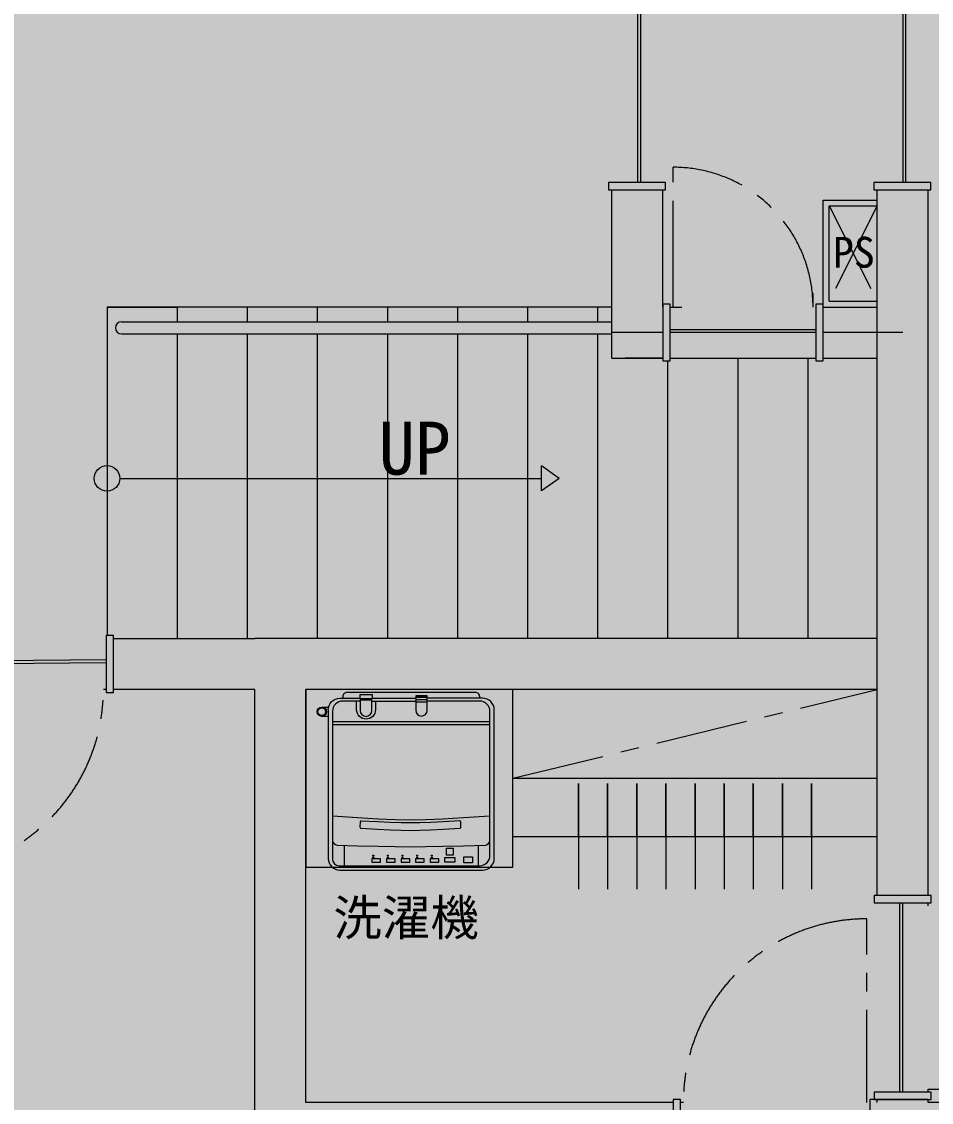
# Model space of a CAD drawing. Header units: millimetres. Extents: x -63086 to 144078, y -129912 to 13382.
# Drawn here: x 20906 to 24027, y -19046 to -15336 of the extents above; entities that cross this region are included whole.
import ezdxf

# ---------------------------------------------------------------- set-up
doc = ezdxf.new("R2010")
doc.units = ezdxf.units.MM
doc.linetypes.add('CENTER', pattern=[50.8, 31.75, -6.35, 6.35, -6.35])
doc.linetypes.add('CENTERX2', pattern=[101.6, 63.5, -12.7, 12.7, -12.7])
doc.layers.get('0').update_dxf_attribs({"lineweight": 0})
for name, color, linetype, lineweight in [('003壁', 7, 'Continuous', 9), ('004建具', 7, 'Continuous', 9), ('093手すり', 7, 'Continuous', 5), ('097家具', 7, 'Continuous', 0), ('098階段', 7, 'Continuous', 9), ('099洗濯パン', 7, 'Continuous', 9)]:
    doc.layers.add(name, color=color, linetype=linetype, lineweight=lineweight)
doc.layers.add('文字', color=7, linetype='Continuous')
doc.styles.add('小岩', font='MS Mincho.ttf', dxfattribs={"height": 150})

# ---------------------------------------------------------------- blocks, each defined once
blk = doc.blocks.new('*U199')
at = {"color": 0, "linetype": 'ByBlock', "lineweight": -2}
for p, q in [((302.9, 595.5), (342.1, 595.5)), ((-19.5, 559.7), (4, 559.7)), ((112, 583.8), (152.5, 583.8)), ((152.7, 580), (302.9, 580)), ((153, 590), (302.9, 590)), ((302.9, 593.4), (342.1, 593.4)), ((302.9, 585.8), (342.1, 585.8)), ((302.9, 577.1), (342.1, 577.1)), ((-19.5, 527.8), (2.5, 527.8)), ((17.5, 510), (557.5, 510)), ((17.5, 500), (557.5, 500)), ((497.5, 45), (497.5, 45))]:
    blk.add_line(p, q, dxfattribs=at)
for points in [[(522.5, 590), (522.5, 595, 0.414214), (507.5, 610), (67.5, 610, 0.414214), (52.5, 595), (52.5, 590)], [(2.5, 550, -0.414214), (42.5, 590), (112.2, 590)], [(2.5, 550), (2.5, 40, 0.414214), (42.5, 0), (532.5, 0, 0.414214), (572.5, 40), (572.5, 550, 0.414214), (532.5, 590), (342.1, 590)], [(112.4, 580), (93.1, 580), (52.5, 580, 0.414273), (17.5, 545), (17.5, 36.8, 0.369893), (39.9, 15), (522.5, 15, 0.414214), (557.5, 50), (557.5, 545, 0.414214), (522.5, 580), (342.1, 580)], [(164.7, 580), (164.7, 550.3, -1), (100.3, 550.3), (100.3, 580)], [(112.4, 587.5), (112.4, 547.8, 1), (152.6, 547.8), (152.7, 547.8), (152.7, 587.5)], [(17.5, 100.4, 0.325505), (32.9, 85.9), (103, 83.6), (174.3, 81.6), (232.8, 80.4), (285, 80), (337.2, 80.4), (395.7, 81.6), (467, 83.6), (543.4, 85.9, 0.307853), (557.5, 101.2)]]:
    blk.add_lwpolyline(points, format="xyb", dxfattribs=at)
for points in [[(153, 602.6), (153, 587.5), (112.2, 587.5), (112.2, 602.6)], [(408, 51.6), (408, 75.6), (432, 75.6), (432, 51.6)], [(182.5, 39), (152.5, 39), (152.5, 27), (182.5, 27)], [(232.5, 39), (202.5, 39), (202.5, 27), (232.5, 27)], [(282.5, 39), (252.5, 39), (252.5, 27), (282.5, 27)], [(332.5, 39), (302.5, 39), (302.5, 27), (332.5, 27)], [(382.5, 39), (352.5, 39), (352.5, 27), (382.5, 27)], [(402.5, 27), (402.5, 43), (437.5, 43), (437.5, 27)]]:
    blk.add_lwpolyline(points, close=True, dxfattribs=at)
for points in [[(342.1, 548.3), (342.1, 598), (302.9, 598), (302.9, 548.3, 1)], [(397.8, 140.1), (453.9, 143.3, 0.467752), (458, 147.6), (457.7, 164.8, 0.369744), (453.8, 168.5), (397.7, 165.8), (353.6, 163.8), (317.3, 162.6), (285, 162.2), (252.7, 162.6), (216.5, 163.7), (172.3, 165.6), (116.3, 168.3, 0.379267), (112.3, 164.8), (111.7, 148, 0.423458), (115.7, 144), (171.8, 140.6), (216.1, 138.1), (252.5, 136.7), (284.8, 136.1), (317.2, 136.5), (353.5, 137.9)]]:
    blk.add_lwpolyline(points, format="xyb", close=True, dxfattribs=at)
for points in [[(557.5, 185.2), (467, 179.2), (395.7, 175), (337.2, 172.5), (285, 171.6), (232.8, 172.5), (174.3, 175), (103, 179.2), (17.5, 185.2)], [(57.5, 85.1), (57.5, 15.9)], [(517.5, 85.1), (517.5, 67.2), (517.5, 15)], [(467.5, 35), (467.5, 45), (497.5, 45)], [(497.5, 45), (497.5, 25), (467.5, 25), (467.5, 45)]]:
    blk.add_lwpolyline(points, dxfattribs=at)
for centre, radius in [((-19.5, 543.7), 16), ((-19.5, 543.7), 13), ((157.5, 49.5), 1.71), ((157.5, 43.4), 1.71), ((157.5, 49.5), 0.709), ((157.5, 43.4), 0.709), ((207.5, 49.5), 1.71), ((207.5, 43.4), 1.71), ((207.5, 49.5), 0.709), ((207.5, 43.4), 0.709), ((257.5, 49.5), 1.71), ((257.5, 43.4), 1.71), ((257.5, 49.5), 0.709), ((257.5, 43.4), 0.709), ((307.5, 49.5), 1.71), ((307.5, 43.4), 1.71), ((307.5, 49.5), 0.709), ((307.5, 43.4), 0.709), ((358, 49.5), 1.71), ((358, 43.4), 1.71), ((358, 49.5), 0.709), ((358, 43.4), 0.709)]:
    blk.add_circle(centre, radius, dxfattribs=at)

msp = doc.modelspace()

# ---------------------------------------------------------------- hatches: boundary and pattern name
at = {"ltscale": 10, "true_color": 0xfeeab9, "transparency": 33554480}
h = msp.add_hatch(color=254, dxfattribs=at)
h.dxf.hatch_style = 1
h.paths.add_polyline_path([(34635.0707, -10862.683), (11953.3987, -10862.683), (11953.3987, -26735.199), (34635.0707, -26735.199)])
at = {"layer": '003壁', "ltscale": 10, "true_color": 0xc7c8ca}
h = msp.add_hatch(color=9, dxfattribs=at)
h.dxf.hatch_style = 1
h.paths.add_polyline_path([(24016.4634, -15913.8749), (24015.1412, -15913.8749), (23841.4634, -15913.8749), (23841.4634, -18336.3749), (24016.4634, -18336.3749)])
h.paths.add_polyline_path([(23106.4634, -15913.8749), (23105.1412, -15913.8749), (22931.4634, -15913.8749), (22931.4634, -16403.8749), (23018.9634, -16403.8749), (23106.4634, -16403.8749), (23106.4634, -16306.3749)])
h.paths.add_polyline_path([(23106.4634, -16403.8749), (23018.9634, -16403.8749), (22931.4634, -16403.8749), (22931.4634, -16491.3749), (23106.4634, -16491.3749)])
h.paths.add_polyline_path([(23841.4634, -16403.8749), (23656.4634, -16403.8749), (23656.4634, -16491.3749), (23832.7134, -16491.3749), (23841.4634, -16491.3749)])
h.paths.add_polyline_path([(23841.4634, -16316.3749), (23656.4634, -16316.3749), (23656.4634, -16403.8749), (23841.4634, -16403.8749)])
h.paths.add_polyline_path([(19961.4634, -16176.3749), (17191.4634, -16176.3749), (17191.4634, -16351.3749), (18836.4634, -16351.3749), (18836.4634, -16361.3749), (19011.4634, -16361.3749), (19011.4634, -16351.3749), (19961.4634, -16351.3749)])
h.paths.add_polyline_path([(20136.4634, -16166.3749), (19961.4634, -16166.3749), (19961.4634, -16176.3749), (19961.4634, -16351.3749), (19961.4634, -16361.3749), (20136.4634, -16361.3749)])
h = msp.add_hatch(color=9, dxfattribs=at)
h.dxf.hatch_style = 1
h.paths.add_polyline_path([(23841.4634, -17453.8749), (21706.4634, -17453.8749), (21221.4634, -17453.8749), (21221.4634, -17628.8749), (21706.4634, -17628.8749), (21706.4634, -19046.3749), (21706.4634, -19621.3749), (21881.4634, -19621.3749), (21881.4634, -19221.3749), (22756.4634, -19221.3749), (22756.4634, -21181.3749), (21793.9634, -21181.3749), (21793.9634, -20421.3749), (21706.4634, -20421.3749), (21706.4634, -21356.3749), (21793.9634, -21356.3749), (23841.4634, -21356.3749), (23841.4634, -21268.8749), (23841.4634, -21181.3749), (22931.4634, -21181.3749), (22931.4634, -19221.3749), (23141.4634, -19221.3749), (23141.4634, -19046.3749), (21881.4634, -19046.3749), (21881.4634, -17628.8749), (23841.4634, -17628.8749)])
at = {"layer": '097家具', "ltscale": 10, "true_color": 0x515152, "transparency": 33554592}
h = msp.add_hatch(color=251, dxfattribs=at)
h.dxf.hatch_style = 1
h.paths.add_polyline_path([(29688.0079, -12851.3749), (24011.9382, -12851.3749), (24011.9382, -19046.3749), (29688.0079, -19046.3749)])
at = {"layer": '097家具', "ltscale": 10, "true_color": 0x868788, "transparency": 33554587}
h = msp.add_hatch(color=252, dxfattribs=at)
h.dxf.hatch_style = 1
h.paths.add_polyline_path([(22512.6784, -17748.8624), (21972.6784, -17748.8624), (21972.6784, -18063.7103), (22058.1569, -18069.6238), (22129.4753, -18073.8477), (22188.0202, -18076.3821), (22240.1784, -18077.2268), (22292.3366, -18076.3821), (22350.8815, -18073.8477), (22422.1999, -18069.6238), (22512.6784, -18063.7103)], flags=17)
h.paths.add_polyline_path([(22258.1153, -17700.5457), (22258.1153, -17668.8624), (22119.9047, -17668.8624), (22119.9047, -17698.5323, -1), (22055.4521, -17698.5323), (22055.4521, -17668.8624), (22048.2474, -17668.8624), (22007.6854, -17668.8532, 0.414272724), (21972.6784, -17703.8532), (21972.6784, -17738.8624), (22512.6784, -17738.8624), (22512.6784, -17703.8624, 0.414213562), (22477.6784, -17668.8624), (22297.2415, -17668.8624), (22297.2415, -17700.5457, -1)], flags=17)
h.paths.add_polyline_path([(22297.2415, -17671.758), (22258.1153, -17671.758), (22258.1153, -17700.5457, 1), (22297.2415, -17700.5457)], flags=16)
h.paths.add_polyline_path([(22512.6784, -17738.8624), (21972.6784, -17738.8624), (21972.6784, -17748.8624), (22512.6784, -17748.8624)], flags=17)
h.paths.add_polyline_path([(22119.9047, -17668.8624), (22107.865, -17668.8624), (22107.731, -17701.0886, -1), (22067.6257, -17701.0886), (22067.6257, -17668.8624), (22055.4521, -17668.8624), (22055.4521, -17698.5323, 1), (22119.9047, -17698.5323)], flags=16)
h.paths.add_polyline_path([(22067.6257, -17665.0717), (22067.6257, -17701.0886, 1), (22107.731, -17701.0886), (22107.8523, -17665.0717)], flags=17)
h.paths.add_polyline_path([(22108.1332, -17646.297), (22067.374, -17646.297), (22067.374, -17661.3182), (22108.1332, -17661.3182)])
h.paths.add_polyline_path([(22462.6784, -17638.8624), (22022.6784, -17638.8624, 0.414213562), (22007.6784, -17653.8624), (22007.6784, -17658.8624), (22067.374, -17658.8624), (22067.374, -17646.297), (22108.1332, -17646.297), (22108.1332, -17658.8624), (22258.1153, -17658.8624), (22258.1153, -17650.8177), (22297.2415, -17650.8177), (22297.2415, -17658.8624), (22477.6784, -17658.8624), (22477.6784, -17653.8624, 0.414213562)])
h.paths.add_polyline_path([(22258.1153, -17658.8624), (22108.1332, -17658.8624), (22108.1332, -17661.3182), (22108.0823, -17668.8624), (22258.1153, -17668.8624)], flags=17)
h.paths.add_polyline_path([(22107.865, -17661.3182), (22067.6257, -17661.3182), (22067.6257, -17665.0717), (22107.865, -17665.0717)], flags=17)
h.paths.add_polyline_path([(22067.6257, -17661.3182), (22067.374, -17661.3182), (22067.374, -17658.8624), (21997.6784, -17658.8624, 0.414213562), (21957.6784, -17698.8624), (21957.6784, -18208.8624, 0.215374259), (21971.2351, -18238.8749), (22514.1217, -18238.8749, 0.215374259), (22527.6784, -18208.8624), (22527.6784, -17698.8624, 0.414213562), (22487.6784, -17658.8624), (22297.2415, -17658.8624), (22297.2415, -17668.8624), (22477.6784, -17668.8624, -0.414213562), (22512.6784, -17703.8624), (22512.6784, -18198.8624, -0.414213562), (22477.6784, -18233.8624), (21995.1217, -18233.8624, -0.369893064), (21972.6784, -18212.0392), (21972.6784, -17703.8532, -0.414272724), (22007.6854, -17668.8532), (22048.2474, -17668.8624), (22067.6257, -17668.8624)])
h.paths.add_polyline_path([(22412.8436, -18084.1107, 0.369744195), (22408.9663, -18080.3156), (22352.9236, -18083.0691), (22308.7505, -18085.0385), (22272.4924, -18086.2265), (22240.1951, -18086.6354), (22207.9041, -18086.2679), (22171.6651, -18085.1266), (22127.5236, -18083.2139), (22071.5252, -18080.5324, 0.427922149), (22067.4884, -18084.7583), (22066.8846, -18100.8474, 0.42345751), (22070.8523, -18104.9028), (22127.0224, -18108.2991), (22171.2961, -18110.733), (22207.6367, -18112.2123), (22240.0078, -18112.7447), (22272.3727, -18112.3379), (22308.6949, -18110.9996), (22352.9377, -18108.7375), (22409.0648, -18105.5592, 0.467751726), (22413.2276, -18101.3047)], flags=0)
h.paths.add_polyline_path([(22512.6784, -18063.7103), (22422.1999, -18069.6238), (22350.8815, -18073.8477), (22292.3366, -18076.3821), (22240.1784, -18077.2268), (22188.0202, -18076.3821), (22129.4753, -18073.8477), (22058.1569, -18069.6238), (21972.6784, -18063.7103), (21972.6784, -18148.4649, 0.325621266), (21988.0508, -18162.9942), (22058.1569, -18165.3122), (22129.4753, -18167.3067), (22188.0202, -18168.5034), (22240.1784, -18168.9023), (22292.3366, -18168.5034), (22350.8815, -18167.3067), (22422.1999, -18165.3122), (22498.5751, -18162.9551, 0.307846909), (22512.6784, -18147.6158)], flags=17)
h.paths.add_polyline_path([(22240.0078, -18112.7447), (22207.6367, -18112.2123), (22171.2961, -18110.733), (22127.0224, -18108.2991), (22070.8523, -18104.9028, -0.42345751), (22066.8846, -18100.8474), (22067.5137, -18084.0836, -0.379267382), (22071.5252, -18080.5324), (22127.5236, -18083.2139), (22171.6651, -18085.1266), (22207.9041, -18086.2679), (22240.1951, -18086.6354), (22272.4924, -18086.2265), (22308.7505, -18085.0385), (22352.9236, -18083.0691), (22408.9663, -18080.3156, -0.369744195), (22412.8436, -18084.1107), (22413.2276, -18101.3047, -0.467751726), (22409.0648, -18105.5592), (22352.9377, -18108.7375), (22308.6949, -18110.9996), (22272.3727, -18112.3379)], flags=16)
h.paths.add_polyline_path([(22472.6945, -18163.7538), (22422.1999, -18165.3122), (22350.8815, -18167.3067), (22292.3366, -18168.5034), (22240.1784, -18168.9023), (22188.0202, -18168.5034), (22129.4753, -18167.3067), (22058.1569, -18165.3122), (22012.644, -18163.8074), (22012.7035, -18233.8624), (22472.6902, -18233.8624), (22472.6727, -18181.6408)], flags=17)
h.paths.add_polyline_path([(22114.3799, -18199.3709, -1), (22110.9614, -18199.3709, -1)], flags=16)
h.paths.add_polyline_path([(22113.3799, -18199.3709, -1), (22111.9614, -18199.3709, -1)], flags=0)
h.paths.add_polyline_path([(22114.3799, -18205.4599, -1), (22110.9614, -18205.4599, -1)], flags=16)
h.paths.add_polyline_path([(22113.3799, -18205.4599, -1), (22111.9614, -18205.4599, -1)], flags=0)
h.paths.add_polyline_path([(22137.6707, -18209.8624), (22137.6707, -18221.8624), (22107.6707, -18221.8624), (22107.6707, -18209.8624)], flags=16)
h.paths.add_polyline_path([(22164.3799, -18199.3709, -1), (22160.9614, -18199.3709, -1)], flags=16)
h.paths.add_polyline_path([(22163.3799, -18199.3709, -1), (22161.9614, -18199.3709, -1)], flags=0)
h.paths.add_polyline_path([(22164.3799, -18205.4599, -1), (22160.9614, -18205.4599, -1)], flags=16)
h.paths.add_polyline_path([(22163.3799, -18205.4599, -1), (22161.9614, -18205.4599, -1)], flags=0)
h.paths.add_polyline_path([(22157.6707, -18209.8624), (22187.6707, -18209.8624), (22187.6707, -18221.8624), (22157.6707, -18221.8624)], flags=16)
h.paths.add_polyline_path([(22214.3799, -18199.3709, -1), (22210.9614, -18199.3709, -1)], flags=16)
h.paths.add_polyline_path([(22207.6707, -18209.8624), (22237.6707, -18209.8624), (22237.6707, -18221.8624), (22207.6707, -18221.8624)], flags=16)
h.paths.add_polyline_path([(22213.3799, -18199.3709, -1), (22211.9614, -18199.3709, -1)], flags=0)
h.paths.add_polyline_path([(22214.3799, -18205.4599, -1), (22210.9614, -18205.4599, -1)], flags=16)
h.paths.add_polyline_path([(22213.3799, -18205.4599, -1), (22211.9614, -18205.4599, -1)], flags=0)
h.paths.add_polyline_path([(22257.6707, -18209.8624), (22287.6707, -18209.8624), (22287.6707, -18221.8624), (22257.6707, -18221.8624)], flags=16)
h.paths.add_polyline_path([(22264.3799, -18199.3709, -1), (22260.9614, -18199.3709, -1)], flags=16)
h.paths.add_polyline_path([(22263.3799, -18199.3709, -1), (22261.9614, -18199.3709, -1)], flags=0)
h.paths.add_polyline_path([(22264.3799, -18205.4599, -1), (22260.9614, -18205.4599, -1)], flags=16)
h.paths.add_polyline_path([(22263.3799, -18205.4599, -1), (22261.9614, -18205.4599, -1)], flags=0)
h.paths.add_polyline_path([(22307.6707, -18209.8624), (22337.6707, -18209.8624), (22337.6707, -18221.8624), (22307.6707, -18221.8624)], flags=16)
h.paths.add_polyline_path([(22314.9096, -18199.3709, -1), (22311.4911, -18199.3709, -1)], flags=16)
h.paths.add_polyline_path([(22314.9096, -18205.4599, -1), (22311.4911, -18205.4599, -1)], flags=16)
h.paths.add_polyline_path([(22313.9096, -18199.3709, -1), (22312.4911, -18199.3709, -1)], flags=0)
h.paths.add_polyline_path([(22313.9096, -18205.4599, -1), (22312.4911, -18205.4599, -1)], flags=0)
h.paths.add_polyline_path([(22357.6707, -18205.8624), (22392.6707, -18205.8624), (22392.6707, -18221.8624), (22357.6707, -18221.8624)], flags=16)
h.paths.add_polyline_path([(22363.1707, -18173.2556), (22387.1707, -18173.2556), (22387.1707, -18197.2556), (22363.1707, -18197.2556)], flags=16)
h.paths.add_polyline_path([(22422.6731, -18203.8624), (22452.6698, -18203.8624), (22452.6698, -18223.8624), (22422.6698, -18223.8624)], flags=16)
at = {"layer": '097家具', "ltscale": 10, "true_color": 0x868788, "transparency": 33554577}
h = msp.add_hatch(color=252, dxfattribs=at)
h.dxf.hatch_style = 1
h.paths.add_polyline_path([(22412.8436, -18084.1107, 0.369744195), (22408.9663, -18080.3156), (22352.9236, -18083.0691), (22308.7505, -18085.0385), (22272.4924, -18086.2265), (22240.1951, -18086.6354), (22207.9041, -18086.2679), (22171.6651, -18085.1266), (22127.5236, -18083.2139), (22071.5252, -18080.5324, 0.427922149), (22067.4884, -18084.7583), (22066.8846, -18100.8474, 0.42345751), (22070.8523, -18104.9028), (22127.0224, -18108.2991), (22171.2961, -18110.733), (22207.6367, -18112.2123), (22240.0078, -18112.7447), (22272.3727, -18112.3379), (22308.6949, -18110.9996), (22352.9377, -18108.7375), (22409.0648, -18105.5592, 0.467751726), (22413.2276, -18101.3047)], flags=0)
h.paths.add_polyline_path([(22527.6784, -17698.8624, 0.414213562), (22487.6784, -17658.8624), (22297.2415, -17658.8624), (22297.2415, -17700.5457, -1), (22258.1153, -17700.5457), (22258.1153, -17668.8624), (22107.865, -17668.8624), (22107.731, -17701.0886, -1), (22067.6257, -17701.0886), (22067.6257, -17661.3182), (22067.374, -17661.3182), (22067.374, -17658.8624), (21997.6784, -17658.8624, 0.414213562), (21957.6784, -17698.8624), (21957.6784, -18208.8624, 0.215374259), (21971.2351, -18238.8749), (22514.1217, -18238.8749, 0.215374259), (22527.6784, -18208.8624)])
h.paths.add_polyline_path([(22107.6707, -18209.8624), (22137.6707, -18209.8624), (22137.6707, -18221.8624), (22107.6707, -18221.8624)], flags=16)
h.paths.add_polyline_path([(22114.3799, -18199.3709, -1), (22110.9614, -18199.3709, -1)], flags=16)
h.paths.add_polyline_path([(22114.3799, -18205.4599, -1), (22110.9614, -18205.4599, -1)], flags=16)
h.paths.add_polyline_path([(22113.3799, -18199.3709, -1), (22111.9614, -18199.3709, -1)], flags=0)
h.paths.add_polyline_path([(22113.3799, -18205.4599, -1), (22111.9614, -18205.4599, -1)], flags=0)
h.paths.add_polyline_path([(22066.8846, -18100.8474), (22067.5137, -18084.0836, -0.379267382), (22071.5252, -18080.5324), (22127.5236, -18083.2139), (22171.6651, -18085.1266), (22207.9041, -18086.2679), (22240.1951, -18086.6354), (22272.4924, -18086.2265), (22308.7505, -18085.0385), (22352.9236, -18083.0691), (22408.9663, -18080.3156, -0.369744195), (22412.8436, -18084.1107), (22413.2276, -18101.3047, -0.467751726), (22409.0648, -18105.5592), (22352.9377, -18108.7375), (22308.6949, -18110.9996), (22272.3727, -18112.3379), (22240.0078, -18112.7447), (22207.6367, -18112.2123), (22171.2961, -18110.733), (22127.0224, -18108.2991), (22070.8523, -18104.9028, -0.42345751)], flags=16)
h.paths.add_polyline_path([(22157.6707, -18209.8624), (22187.6707, -18209.8624), (22187.6707, -18221.8624), (22157.6707, -18221.8624)], flags=16)
h.paths.add_polyline_path([(22164.3799, -18199.3709, -1), (22160.9614, -18199.3709, -1)], flags=16)
h.paths.add_polyline_path([(22164.3799, -18205.4599, -1), (22160.9614, -18205.4599, -1)], flags=16)
h.paths.add_polyline_path([(22163.3799, -18199.3709, -1), (22161.9614, -18199.3709, -1)], flags=0)
h.paths.add_polyline_path([(22163.3799, -18205.4599, -1), (22161.9614, -18205.4599, -1)], flags=0)
h.paths.add_polyline_path([(22207.6707, -18209.8624), (22237.6707, -18209.8624), (22237.6707, -18221.8624), (22207.6707, -18221.8624)], flags=16)
h.paths.add_polyline_path([(22214.3799, -18199.3709, -1), (22210.9614, -18199.3709, -1)], flags=16)
h.paths.add_polyline_path([(22214.3799, -18205.4599, -1), (22210.9614, -18205.4599, -1)], flags=16)
h.paths.add_polyline_path([(22213.3799, -18199.3709, -1), (22211.9614, -18199.3709, -1)], flags=0)
h.paths.add_polyline_path([(22213.3799, -18205.4599, -1), (22211.9614, -18205.4599, -1)], flags=0)
h.paths.add_polyline_path([(22257.6707, -18209.8624), (22287.6707, -18209.8624), (22287.6707, -18221.8624), (22257.6707, -18221.8624)], flags=16)
h.paths.add_polyline_path([(22264.3799, -18199.3709, -1), (22260.9614, -18199.3709, -1)], flags=16)
h.paths.add_polyline_path([(22264.3799, -18205.4599, -1), (22260.9614, -18205.4599, -1)], flags=16)
h.paths.add_polyline_path([(22263.3799, -18199.3709, -1), (22261.9614, -18199.3709, -1)], flags=0)
h.paths.add_polyline_path([(22263.3799, -18205.4599, -1), (22261.9614, -18205.4599, -1)], flags=0)
h.paths.add_polyline_path([(22307.6707, -18209.8624), (22337.6707, -18209.8624), (22337.6707, -18221.8624), (22307.6707, -18221.8624)], flags=16)
h.paths.add_polyline_path([(22314.9096, -18199.3709, -1), (22311.4911, -18199.3709, -1)], flags=16)
h.paths.add_polyline_path([(22314.9096, -18205.4599, -1), (22311.4911, -18205.4599, -1)], flags=16)
h.paths.add_polyline_path([(22313.9096, -18199.3709, -1), (22312.4911, -18199.3709, -1)], flags=0)
h.paths.add_polyline_path([(22313.9096, -18205.4599, -1), (22312.4911, -18205.4599, -1)], flags=0)
h.paths.add_polyline_path([(22357.6707, -18205.8624), (22392.6707, -18205.8624), (22392.6707, -18221.8624), (22357.6707, -18221.8624)], flags=16)
h.paths.add_polyline_path([(22363.1707, -18197.2556), (22363.1707, -18173.2556), (22387.1707, -18173.2556), (22387.1707, -18197.2556)], flags=16)
h.paths.add_polyline_path([(22422.6731, -18203.8624), (22452.6698, -18203.8624), (22452.6698, -18223.8624), (22422.6698, -18223.8624)], flags=16)
h.paths.add_polyline_path([(22297.2415, -17655.4775), (22258.1153, -17655.4775), (22258.1153, -17663.0198), (22297.2415, -17663.0198)])
h.paths.add_polyline_path([(22297.2415, -17663.0198), (22258.1153, -17663.0198), (22258.1153, -17671.758), (22297.2415, -17671.758)], flags=17)
at = {"layer": '097家具', "ltscale": 10, "true_color": 0x868788, "transparency": 33554587}
h = msp.add_hatch(color=252, dxfattribs=at)
h.dxf.hatch_style = 1
h.paths.add_polyline_path([(22512.6784, -18063.7103), (22422.1999, -18069.6238), (22350.8815, -18073.8477), (22292.3366, -18076.3821), (22240.1784, -18077.2268), (22188.0202, -18076.3821), (22129.4753, -18073.8477), (22058.1569, -18069.6238), (21972.6784, -18063.7103), (21972.6784, -18148.4649, 0.325621266), (21988.0508, -18162.9942), (22058.1569, -18165.3122), (22129.4753, -18167.3067), (22188.0202, -18168.5034), (22240.1784, -18168.9023), (22292.3366, -18168.5034), (22350.8815, -18167.3067), (22422.1999, -18165.3122), (22498.5751, -18162.9551, 0.307846909), (22512.6784, -18147.6158)])
h.paths.add_polyline_path([(22272.3727, -18112.3379), (22240.0078, -18112.7447), (22207.6367, -18112.2123), (22171.2961, -18110.733), (22127.0224, -18108.2991), (22070.8523, -18104.9028, -0.42345751), (22066.8846, -18100.8474), (22067.5137, -18084.0836, -0.379267382), (22071.5252, -18080.5324), (22127.5236, -18083.2139), (22171.6651, -18085.1266), (22207.9041, -18086.2679), (22240.1951, -18086.6354), (22272.4924, -18086.2265), (22308.7505, -18085.0385), (22352.9236, -18083.0691), (22408.9663, -18080.3156, -0.369744195), (22412.8436, -18084.1107), (22413.2276, -18101.3047, -0.467751726), (22409.0648, -18105.5592), (22352.9377, -18108.7375), (22308.6949, -18110.9996)], flags=16)
h.paths.add_polyline_path([(22413.2276, -18101.3047), (22412.8436, -18084.1107, 0.369744195), (22408.9663, -18080.3156), (22352.9236, -18083.0691), (22308.7505, -18085.0385), (22272.4924, -18086.2265), (22240.1951, -18086.6354), (22207.9041, -18086.2679), (22171.6651, -18085.1266), (22127.5236, -18083.2139), (22071.5252, -18080.5324, 0.427922149), (22067.4884, -18084.7583), (22066.8846, -18100.8474, 0.42345751), (22070.8523, -18104.9028), (22127.0224, -18108.2991), (22171.2961, -18110.733), (22207.6367, -18112.2123), (22240.0078, -18112.7447), (22272.3727, -18112.3379), (22308.6949, -18110.9996), (22352.9377, -18108.7375), (22409.0648, -18105.5592, 0.467751726)], flags=0)
h.paths.add_polyline_path([(22392.6707, -18205.8624), (22357.6707, -18205.8624), (22357.6707, -18221.8624), (22392.6707, -18221.8624)], flags=16)
h.paths.add_polyline_path([(22452.6698, -18203.8624), (22422.6731, -18203.8624), (22422.6731, -18213.8624), (22422.6698, -18223.8624), (22452.6698, -18223.8624)], flags=16)
h.paths.add_polyline_path([(22387.1707, -18173.2556), (22363.1707, -18173.2556), (22363.1707, -18197.2556), (22387.1707, -18197.2556)], flags=16)
h.paths.add_polyline_path([(22337.6707, -18209.8624), (22307.6707, -18209.8624), (22307.6707, -18221.8624), (22337.6707, -18221.8624)], flags=16)
h.paths.add_polyline_path([(22287.6707, -18209.8624), (22257.6707, -18209.8624), (22257.6707, -18221.8624), (22287.6707, -18221.8624)], flags=16)
h.paths.add_polyline_path([(22237.6707, -18209.8624), (22207.6707, -18209.8624), (22207.6707, -18221.8624), (22237.6707, -18221.8624)], flags=16)
h.paths.add_polyline_path([(22472.6727, -18181.6408), (22472.6945, -18163.7538), (22422.1999, -18165.3122), (22350.8815, -18167.3067), (22292.3366, -18168.5034), (22240.1784, -18168.9023), (22188.0202, -18168.5034), (22129.4753, -18167.3067), (22058.1569, -18165.3122), (21988.0508, -18162.9942, -0.325621266), (21972.6784, -18148.4649), (21972.6784, -18212.0392, 0.369893064), (21995.1217, -18233.8624), (22472.6902, -18233.8624)])
h.paths.add_polyline_path([(22207.6707, -18209.8624), (22237.6707, -18209.8624), (22237.6707, -18221.8624), (22207.6707, -18221.8624)], flags=0)
h.paths.add_polyline_path([(22210.9614, -18205.4599, -1), (22214.3799, -18205.4599, -1)], flags=16)
h.paths.add_polyline_path([(22211.9614, -18205.4599, -1), (22213.3799, -18205.4599, -1)], flags=0)
h.paths.add_polyline_path([(22210.9614, -18199.3709, -1), (22214.3799, -18199.3709, -1)], flags=16)
h.paths.add_polyline_path([(22211.9614, -18199.3709, -1), (22213.3799, -18199.3709, -1)], flags=0)
h.paths.add_polyline_path([(22187.6707, -18221.8624), (22157.6707, -18221.8624), (22157.6707, -18209.8624), (22187.6707, -18209.8624)], flags=16)
h.paths.add_polyline_path([(22160.9614, -18205.4599, -1), (22164.3799, -18205.4599, -1)], flags=16)
h.paths.add_polyline_path([(22161.9614, -18205.4599, -1), (22163.3799, -18205.4599, -1)], flags=0)
h.paths.add_polyline_path([(22160.9614, -18199.3709, -1), (22164.3799, -18199.3709, -1)], flags=16)
h.paths.add_polyline_path([(22161.9614, -18199.3709, -1), (22163.3799, -18199.3709, -1)], flags=0)
h.paths.add_polyline_path([(22257.6707, -18209.8624), (22287.6707, -18209.8624), (22287.6707, -18221.8624), (22257.6707, -18221.8624)], flags=0)
h.paths.add_polyline_path([(22260.9614, -18205.4599, -1), (22264.3799, -18205.4599, -1)], flags=16)
h.paths.add_polyline_path([(22263.3799, -18205.4599, -1), (22261.9614, -18205.4599, -1)], flags=0)
h.paths.add_polyline_path([(22260.9614, -18199.3709, -1), (22264.3799, -18199.3709, -1)], flags=16)
h.paths.add_polyline_path([(22261.9614, -18199.3709, -1), (22263.3799, -18199.3709, -1)], flags=0)
h.paths.add_polyline_path([(22137.6707, -18221.8624), (22107.6707, -18221.8624), (22107.6707, -18209.8624), (22137.6707, -18209.8624)], flags=16)
h.paths.add_polyline_path([(22110.9614, -18205.4599, -1), (22114.3799, -18205.4599, -1)], flags=16)
h.paths.add_polyline_path([(22110.9614, -18199.3709, -1), (22114.3799, -18199.3709, -1)], flags=16)
h.paths.add_polyline_path([(22111.9614, -18205.4599, -1), (22113.3799, -18205.4599, -1)], flags=0)
h.paths.add_polyline_path([(22111.9614, -18199.3709, -1), (22113.3799, -18199.3709, -1)], flags=0)
h.paths.add_polyline_path([(22307.6707, -18209.8624), (22337.6707, -18209.8624), (22337.6707, -18221.8624), (22307.6707, -18221.8624)], flags=0)
h.paths.add_polyline_path([(22314.9096, -18205.4599, -1), (22311.4911, -18205.4599, -1)], flags=16)
h.paths.add_polyline_path([(22311.4911, -18199.3709, -1), (22314.9096, -18199.3709, -1)], flags=16)
h.paths.add_polyline_path([(22313.9096, -18205.4599, -1), (22312.4911, -18205.4599, -1)], flags=0)
h.paths.add_polyline_path([(22313.9096, -18199.3709, -1), (22312.4911, -18199.3709, -1)], flags=0)
h.paths.add_polyline_path([(22357.6707, -18205.8624), (22392.6707, -18205.8624), (22392.6707, -18221.8624), (22357.6707, -18221.8624)], flags=0)
h.paths.add_polyline_path([(22363.1707, -18197.2556), (22363.1707, -18173.2556), (22387.1707, -18173.2556), (22387.1707, -18197.2556)], flags=16)
h.paths.add_polyline_path([(22422.6731, -18203.8624), (22452.6698, -18203.8624), (22452.6698, -18223.8624), (22422.6698, -18223.8624)], flags=0)
h.paths.add_polyline_path([(22137.6707, -18209.8624), (22107.6707, -18209.8624), (22107.6707, -18221.8624), (22137.6707, -18221.8624)], flags=16)
h.paths.add_polyline_path([(22187.6707, -18209.8624), (22157.6707, -18209.8624), (22157.6707, -18221.8624), (22187.6707, -18221.8624)], flags=16)
h = msp.add_hatch(color=252, dxfattribs=at)
h.dxf.hatch_style = 1
h.paths.add_polyline_path([(22337.6707, -18209.8624), (22307.6707, -18209.8624), (22307.6707, -18221.8624), (22337.6707, -18221.8624)])
h.paths.add_polyline_path([(22392.6707, -18205.8624), (22357.6707, -18205.8624), (22357.6707, -18221.8624), (22392.6707, -18221.8624)])
h.paths.add_polyline_path([(22452.6698, -18203.8624), (22422.6731, -18203.8624), (22422.6731, -18213.8624), (22422.6698, -18223.8624), (22452.6698, -18223.8624)])
h.paths.add_polyline_path([(22412.8436, -18084.1107, 0.369744195), (22408.9663, -18080.3156), (22352.9236, -18083.0691), (22308.7505, -18085.0385), (22272.4924, -18086.2265), (22240.1951, -18086.6354), (22207.9041, -18086.2679), (22171.6651, -18085.1266), (22127.5236, -18083.2139), (22071.5252, -18080.5324, 0.379267382), (22067.5137, -18084.0836), (22066.8846, -18100.8474, 0.42345751), (22070.8523, -18104.9028), (22127.0224, -18108.2991), (22171.2961, -18110.733), (22207.6367, -18112.2123), (22240.0078, -18112.7447), (22272.3727, -18112.3379), (22308.6949, -18110.9996), (22352.9377, -18108.7375), (22409.0648, -18105.5592, 0.467751726), (22413.2276, -18101.3047)])
h = msp.add_hatch(color=252, dxfattribs=at)
h.dxf.hatch_style = 1
h.paths.add_polyline_path([(22237.6707, -18209.8624), (22207.6707, -18209.8624), (22207.6707, -18221.8624), (22237.6707, -18221.8624)], flags=16)
h.paths.add_polyline_path([(22287.6707, -18209.8624), (22257.6707, -18209.8624), (22257.6707, -18221.8624), (22287.6707, -18221.8624)], flags=16)
h.paths.add_polyline_path([(22472.6727, -18181.6408), (22472.6945, -18163.7538), (22422.1999, -18165.3122), (22350.8815, -18167.3067), (22292.3366, -18168.5034), (22240.1784, -18168.9023), (22188.0202, -18168.5034), (22129.4753, -18167.3067), (22058.1569, -18165.3122), (21988.0508, -18162.9942, -0.325621266), (21972.6784, -18148.4649), (21972.6784, -18212.0392, 0.369893064), (21995.1217, -18233.8624), (22472.6902, -18233.8624)])
h.paths.add_polyline_path([(22337.6707, -18221.8624), (22307.6707, -18221.8624), (22307.6707, -18209.8624), (22337.6707, -18209.8624)], flags=16)
h.paths.add_polyline_path([(22357.6707, -18205.8624), (22392.6707, -18205.8624), (22392.6707, -18221.8624), (22357.6707, -18221.8624)], flags=16)
h.paths.add_polyline_path([(22311.4911, -18205.4599, -1), (22314.9096, -18205.4599, -1)], flags=16)
h.paths.add_polyline_path([(22312.4911, -18205.4599, -1), (22313.9096, -18205.4599, -1)], flags=0)
h.paths.add_polyline_path([(22311.4911, -18199.3709, -1), (22314.9096, -18199.3709, -1)], flags=16)
h.paths.add_polyline_path([(22312.4911, -18199.3709, -1), (22313.9096, -18199.3709, -1)], flags=0)
h.paths.add_polyline_path([(22363.1707, -18197.2556), (22363.1707, -18173.2556), (22387.1707, -18173.2556), (22387.1707, -18197.2556)], flags=16)
h.paths.add_polyline_path([(22287.6707, -18221.8624), (22257.6707, -18221.8624), (22257.6707, -18209.8624), (22287.6707, -18209.8624)], flags=16)
h.paths.add_polyline_path([(22260.9614, -18205.4599, -1), (22264.3799, -18205.4599, -1)], flags=16)
h.paths.add_polyline_path([(22261.9614, -18205.4599, -1), (22263.3799, -18205.4599, -1)], flags=0)
h.paths.add_polyline_path([(22260.9614, -18199.3709, -1), (22264.3799, -18199.3709, -1)], flags=16)
h.paths.add_polyline_path([(22261.9614, -18199.3709, -1), (22263.3799, -18199.3709, -1)], flags=0)
h.paths.add_polyline_path([(22422.6731, -18203.8624), (22452.6698, -18203.8624), (22452.6698, -18223.8624), (22422.6698, -18223.8624)], flags=16)
h.paths.add_polyline_path([(22237.6707, -18221.8624), (22207.6707, -18221.8624), (22207.6707, -18209.8624), (22237.6707, -18209.8624)], flags=16)
h.paths.add_polyline_path([(22210.9614, -18205.4599, -1), (22214.3799, -18205.4599, -1)], flags=16)
h.paths.add_polyline_path([(22210.9614, -18199.3709, -1), (22214.3799, -18199.3709, -1)], flags=16)
h.paths.add_polyline_path([(22211.9614, -18205.4599, -1), (22213.3799, -18205.4599, -1)], flags=0)
h.paths.add_polyline_path([(22211.9614, -18199.3709, -1), (22213.3799, -18199.3709, -1)], flags=0)
h.paths.add_polyline_path([(22187.6707, -18221.8624), (22157.6707, -18221.8624), (22157.6707, -18209.8624), (22187.6707, -18209.8624)], flags=16)
h.paths.add_polyline_path([(22160.9614, -18205.4599, -1), (22164.3799, -18205.4599, -1)], flags=16)
h.paths.add_polyline_path([(22160.9614, -18199.3709, -1), (22164.3799, -18199.3709, -1)], flags=16)
h.paths.add_polyline_path([(22161.9614, -18205.4599, -1), (22163.3799, -18205.4599, -1)], flags=0)
h.paths.add_polyline_path([(22161.9614, -18199.3709, -1), (22163.3799, -18199.3709, -1)], flags=0)
h.paths.add_polyline_path([(22137.6707, -18221.8624), (22107.6707, -18221.8624), (22107.6707, -18209.8624), (22137.6707, -18209.8624)], flags=16)
h.paths.add_polyline_path([(22110.9614, -18205.4599, -1), (22114.3799, -18205.4599, -1)], flags=16)
h.paths.add_polyline_path([(22110.9614, -18199.3709, -1), (22114.3799, -18199.3709, -1)], flags=16)
h.paths.add_polyline_path([(22111.9614, -18205.4599, -1), (22113.3799, -18205.4599, -1)], flags=0)
h.paths.add_polyline_path([(22111.9614, -18199.3709, -1), (22113.3799, -18199.3709, -1)], flags=0)
h.paths.add_polyline_path([(22392.6707, -18205.8624), (22357.6707, -18205.8624), (22357.6707, -18221.8624), (22392.6707, -18221.8624)], flags=0)
h.paths.add_polyline_path([(22452.6698, -18203.8624), (22422.6731, -18203.8624), (22422.6731, -18213.8624), (22422.6698, -18223.8624), (22452.6698, -18223.8624)], flags=0)

# ---------------------------------------------------------------- linework, layer by layer
at = {"layer": '003壁'}
for p, q in [((22931.4634, -16491.3749), (22931.4634, -15913.8749)), ((23106.4634, -16316.3749), (23106.4634, -15913.8749)), ((23841.4634, -18336.3749), (23841.4634, -15913.8749)), ((24016.4634, -18336.3749), (24016.4634, -15913.8749)), ((23656.4634, -16316.3749), (23841.4634, -16316.3749)), ((23631.4634, -16393.8749), (23131.4634, -16393.8749)), ((23018.9634, -16403.8749), (22931.4634, -16403.8749)), ((23106.4634, -16403.8749), (23018.9634, -16403.8749)), ((23631.4634, -16403.8749), (23131.4634, -16403.8749)), ((23631.4634, -16403.8749), (23131.4634, -16403.8749)), ((23928.9634, -16403.8749), (23656.4634, -16403.8749)), ((22931.4634, -16491.3749), (23106.4634, -16491.3749)), ((23106.4634, -16491.3749), (22977.202, -16491.3749)), ((23131.4634, -16491.3749), (23631.4634, -16491.3749)), ((23656.4634, -16491.3749), (23832.7134, -16491.3749)), ((23823.9634, -16491.3749), (23841.4634, -16491.3749)), ((23841.4634, -17453.8749), (21706.4634, -17453.8749)), ((21196.4634, -17628.8749), (21186.4634, -17628.8749)), ((21706.4634, -17628.8749), (21221.4634, -17628.8749)), ((21706.4634, -19046.3749), (21706.4634, -17628.8749)), ((21881.4634, -19046.3749), (21881.4634, -17628.8749)), ((23841.4634, -17628.8749), (21881.4634, -17628.8749)), ((21881.4634, -17628.8749), (21881.4634, -18238.8749)), ((24016.4634, -18371.3749), (24016.4634, -18361.3749)), ((24016.4634, -19011.3749), (24016.4634, -19001.3749)), ((21706.4634, -19621.3749), (21706.4634, -19046.3749)), ((23141.4634, -19046.3749), (21881.4634, -19046.3749)), ((23176.4634, -19046.3749), (23166.4634, -19046.3749)), ((23841.4634, -19046.3749), (23841.4634, -19036.3749)), ((24016.4634, -19046.3749), (24016.4634, -19036.3749)), ((29756.4634, -19046.3749), (24016.4634, -19046.3749))]:
    msp.add_line(p, q, dxfattribs=at)
at = {"layer": '003壁', "ltscale": 10}
for p, q in [((24016.4634, -18336.3749), (24016.4634, -15913.8749)), ((22750.2677, -16904.3883), (22690.0783, -16861.3061)), ((22690.0783, -16947.4704), (22690.0783, -16861.3061)), ((21242.7546, -16904.3883), (22690.0783, -16904.3883)), ((22750.2677, -16904.3883), (22690.0783, -16947.4704)), ((20546.4634, -17531.3749), (21196.4634, -17526.3749)), ((20546.4634, -17541.3749), (21196.4634, -17536.3749))]:
    msp.add_line(p, q, dxfattribs=at)
msp.add_circle((21198.9634, -16904.3883), 43.7912, dxfattribs=at)
at = {"layer": '004建具', "ltscale": 10}
for p, q in [((23018.9634, -15151.3749), (23018.9634, -15888.8749)), ((23028.9634, -15151.3749), (23028.9634, -15888.8749)), ((23928.9634, -15151.3749), (23928.9634, -15888.8749)), ((23938.9634, -15151.3749), (23938.9634, -15888.8749)), ((23656.4634, -16316.3749), (23656.4634, -15948.8749)), ((23656.4634, -15948.8749), (23841.4634, -15948.8749)), ((23676.4634, -15968.8749), (23841.4634, -15968.8749)), ((23676.4634, -16296.3749), (23676.4634, -15968.8749)), ((23141.4634, -16316.3749), (23141.4634, -16268.5236)), ((23621.4634, -16316.3749), (23621.4634, -16268.5236)), ((23131.4634, -16306.3749), (23106.4634, -16306.3749)), ((23106.4634, -16306.3749), (23106.4634, -16501.3749)), ((23131.4634, -16501.3749), (23131.4634, -16306.3749)), ((23131.4634, -16316.3749), (23141.4634, -16316.3749)), ((23131.4634, -16316.3749), (23141.4634, -16316.3749)), ((23141.4634, -16316.3749), (23171.1651, -16316.3749)), ((23656.4634, -16306.3749), (23631.4634, -16306.3749)), ((23631.4634, -16306.3749), (23631.4634, -16501.3749)), ((23656.4634, -16501.3749), (23656.4634, -16306.3749)), ((23676.4634, -16296.3749), (23841.4634, -16296.3749)), ((23106.4634, -16501.3749), (23131.4634, -16501.3749)), ((23631.4634, -16501.3749), (23656.4634, -16501.3749))]:
    msp.add_line(p, q, dxfattribs=at)
at = {"layer": '004建具', "linetype": 'CENTERX2', "ltscale": 5}
for p, q in [((23141.4634, -16268.5236), (23141.4634, -15836.3749)), ((22930.1412, -15888.8749), (22920.1412, -15888.8749)), ((22920.1412, -15888.8749), (22920.1412, -15913.8749)), ((22920.1412, -15913.8749), (22930.1412, -15913.8749)), ((23115.1412, -15888.8749), (22930.1412, -15888.8749)), ((22930.1412, -15913.8749), (23105.1412, -15913.8749)), ((23105.1412, -15913.8749), (23115.1412, -15913.8749)), ((23115.1412, -15913.8749), (23115.1412, -15888.8749)), ((23840.1412, -15888.8749), (23830.1412, -15888.8749)), ((23830.1412, -15888.8749), (23830.1412, -15913.8749)), ((23830.1412, -15913.8749), (23840.1412, -15913.8749)), ((24025.1412, -15888.8749), (23840.1412, -15888.8749)), ((23840.1412, -15913.8749), (24015.1412, -15913.8749)), ((24015.1412, -15913.8749), (24025.1412, -15913.8749)), ((24025.1412, -15913.8749), (24025.1412, -15888.8749)), ((23131.4634, -16306.3749), (23106.4634, -16306.3749)), ((23106.4634, -16306.3749), (23106.4634, -16316.3749)), ((23106.4634, -16316.3749), (23106.4634, -16491.3749)), ((23131.4634, -16316.3749), (23131.4634, -16306.3749)), ((23131.4634, -16501.3749), (23131.4634, -16316.3749)), ((23656.4634, -16306.3749), (23631.4634, -16306.3749)), ((23631.4634, -16306.3749), (23631.4634, -16316.3749)), ((23631.4634, -16316.3749), (23631.4634, -16491.3749)), ((23656.4634, -16316.3749), (23656.4634, -16306.3749)), ((23656.4634, -16501.3749), (23656.4634, -16316.3749)), ((23106.4634, -16491.3749), (23106.4634, -16501.3749)), ((23106.4634, -16501.3749), (23131.4634, -16501.3749)), ((23631.4634, -16491.3749), (23631.4634, -16501.3749)), ((23631.4634, -16501.3749), (23656.4634, -16501.3749)), ((21221.4634, -17443.8749), (21196.4634, -17443.8749)), ((21196.4634, -17443.8749), (21196.4634, -17628.8749)), ((21221.4634, -17453.8749), (21221.4634, -17443.8749)), ((21221.4634, -17628.8749), (21221.4634, -17453.8749)), ((21196.4634, -17628.8749), (21196.4634, -17638.8749)), ((21196.4634, -17638.8749), (21221.4634, -17638.8749)), ((21221.4634, -17638.8749), (21221.4634, -17628.8749)), ((23841.4634, -18336.3749), (23831.4634, -18336.3749)), ((23831.4634, -18336.3749), (23831.4634, -18361.3749)), ((23831.4634, -18361.3749), (24016.4634, -18361.3749)), ((24016.4634, -18336.3749), (23841.4634, -18336.3749)), ((24026.4634, -18336.3749), (24016.4634, -18336.3749)), ((24016.4634, -18361.3749), (24026.4634, -18361.3749)), ((24026.4634, -18361.3749), (24026.4634, -18336.3749)), ((23806.4634, -19046.3749), (23806.4634, -18416.3749)), ((23841.4634, -19011.3749), (23831.4634, -19011.3749)), ((23831.4634, -19011.3749), (23831.4634, -19036.3749)), ((24016.4634, -19011.3749), (23841.4634, -19011.3749)), ((24016.4634, -19001.3749), (24646.4634, -19001.3749)), ((24026.4634, -19011.3749), (24016.4634, -19011.3749)), ((24026.4634, -19036.3749), (24026.4634, -19011.3749)), ((23166.4634, -19036.3749), (23141.4634, -19036.3749)), ((23141.4634, -19036.3749), (23141.4634, -19046.3749)), ((23141.4634, -19046.3749), (23141.4634, -19221.3749)), ((23166.4634, -19046.3749), (23166.4634, -19036.3749)), ((23166.4634, -19231.3749), (23166.4634, -19046.3749)), ((23841.4634, -19036.3749), (23816.4634, -19036.3749)), ((23816.4634, -19036.3749), (23816.4634, -19046.3749)), ((23816.4634, -19046.3749), (23816.4634, -19221.3749)), ((23831.4634, -19036.3749), (24016.4634, -19036.3749)), ((23841.4634, -19046.3749), (23841.4634, -19036.3749)), ((24016.4634, -19036.3749), (24026.4634, -19036.3749))]:
    msp.add_line(p, q, dxfattribs=at)
at = {"layer": '004建具', "linetype": 'CENTER', "ltscale": 10}
for p, q in [((23676.4634, -15968.8749), (23841.4634, -16296.3749)), ((23841.4634, -15968.8749), (23676.4634, -16296.3749)), ((22591.4634, -17933.8749), (23841.4634, -17628.8749))]:
    msp.add_line(p, q, dxfattribs=at)
at = {"layer": '004建具'}
for p, q in [((23918.9634, -19011.3749), (23918.9634, -18361.3749)), ((23928.9634, -19011.3749), (23928.9634, -18361.3749)), ((24026.4634, -19011.3749), (23979.6166, -19011.3749)), ((24026.4634, -19036.3749), (24026.4634, -19011.3749)), ((24016.4634, -19036.3749), (23841.4634, -19036.3749)), ((24016.4634, -19046.3749), (24016.4634, -19036.3749)), ((24016.4634, -19036.3749), (24026.4634, -19036.3749))]:
    msp.add_line(p, q, dxfattribs=at)
at = {"layer": '004建具', "linetype": 'CENTERX2', "ltscale": 5}
for centre, radius, start, end in [((23141.4634, -16316.3749), 480, 0, 90), ((20556.4634, -17628.8749), 630, 270, 0), ((24016.4634, -19001.3749), 630, 0, 90), ((23806.4634, -19046.3749), 630, 90, 180)]:
    msp.add_arc(centre, radius, start, end, dxfattribs=at)
at = {"layer": '093手すり', "ltscale": 10}
for p, q in [((21198.9634, -16316.3749), (21198.9634, -16366.3749)), ((21248.9634, -16366.3749), (22931.4634, -16366.3749)), ((21248.9634, -16408.3749), (22931.4634, -16408.3749))]:
    msp.add_line(p, q, dxfattribs=at)
msp.add_arc((21248.9634, -16387.3749), 21, 90, 270, dxfattribs=at)
at = {"layer": '097家具', "ltscale": 10}
for p, q in [((23841.4634, -16296.3749), (23841.4634, -15968.8749)), ((22591.4634, -17933.8749), (23841.4634, -17933.8749)), ((22816.4634, -18133.3873), (22816.4634, -17951.4939)), ((22816.4634, -17951.4939), (22816.4634, -18133.3873)), ((22916.4634, -18133.3873), (22916.4634, -17951.4939)), ((22916.4634, -17951.4939), (22916.4634, -18133.3873)), ((23016.4634, -18133.3873), (23016.4634, -17951.4939)), ((23016.4634, -17951.4939), (23016.4634, -18133.3873)), ((23116.4634, -18133.3873), (23116.4634, -17951.4939)), ((23116.4634, -17951.4939), (23116.4634, -18133.3873)), ((23216.4634, -18133.3873), (23216.4634, -17951.4939)), ((23216.4634, -17951.4939), (23216.4634, -18133.3873)), ((23316.4634, -18133.3873), (23316.4634, -17951.4939)), ((23316.4634, -17951.4939), (23316.4634, -18133.3873)), ((23416.4634, -18133.3873), (23416.4634, -17951.4939)), ((23416.4634, -17951.4939), (23416.4634, -18133.3873)), ((23516.4634, -18133.3873), (23516.4634, -17951.4939)), ((23516.4634, -17951.4939), (23516.4634, -18133.3873)), ((23616.4634, -18133.3873), (23616.4634, -17951.4939)), ((23616.4634, -17951.4939), (23616.4634, -18133.3873)), ((22591.4634, -18133.3873), (23841.4634, -18133.3873)), ((22816.4634, -18133.3873), (22816.4634, -18314.3873)), ((22816.4634, -18133.3873), (22816.4634, -18314.3873)), ((22916.4634, -18133.3873), (22916.4634, -18314.3873)), ((23016.4634, -18133.3873), (23016.4634, -18314.3873)), ((23116.4634, -18133.3873), (23116.4634, -18314.3873)), ((23216.4634, -18133.3873), (23216.4634, -18314.3873)), ((23316.4634, -18133.3873), (23316.4634, -18314.3873)), ((23416.4634, -18133.3873), (23416.4634, -18314.3873)), ((23516.4634, -18133.3873), (23516.4634, -18314.3873)), ((23616.4634, -18133.3873), (23616.4634, -18314.3873))]:
    msp.add_line(p, q, dxfattribs=at)
at = {"layer": '098階段'}
for p, q in [((22931.4634, -16316.3749), (21198.9634, -16316.3749)), ((21198.9634, -16316.3749), (21198.9634, -17443.8749)), ((21221.4634, -17453.8749), (21706.4634, -17453.8749))]:
    msp.add_line(p, q, dxfattribs=at)
at = {"layer": '098階段', "ltscale": 10}
for p, q in [((21198.9634, -16316.3749), (21419.3734, -16316.3749)), ((21198.9634, -16316.3749), (21439.4134, -16316.3749)), ((21439.4134, -16316.3749), (21439.4134, -16366.3749)), ((21679.8634, -16316.3749), (21679.8634, -16366.3749)), ((21920.3134, -16316.3749), (21920.3134, -16366.3749)), ((22160.7634, -16316.3749), (22160.7634, -16366.3749)), ((22401.2134, -16316.3749), (22401.2134, -16366.3749)), ((22641.6634, -16316.3749), (22641.6634, -16366.3749)), ((22882.1134, -16316.3749), (22882.1134, -16366.3749)), ((21439.4134, -16408.3749), (21439.4134, -17453.8749)), ((21679.8634, -16408.3749), (21679.8634, -17453.8749)), ((21920.3134, -16408.3749), (21920.3134, -17453.8749)), ((22160.7634, -16408.3749), (22160.7634, -17453.8749)), ((22401.2134, -16408.3749), (22401.2134, -17453.8749)), ((22641.6634, -16408.3749), (22641.6634, -17453.8749)), ((22882.1134, -16408.3749), (22882.1134, -17453.8749)), ((23122.5634, -16501.3749), (23122.5634, -17453.8749)), ((23363.0134, -16491.3749), (23363.0134, -17453.8749)), ((23603.4634, -16491.3749), (23603.4634, -17453.8749))]:
    msp.add_line(p, q, dxfattribs=at)
at = {"layer": '099洗濯パン'}
for p, q in [((22591.4634, -18238.8749), (22591.4634, -17628.8749)), ((21881.4634, -18238.8749), (22591.4634, -18238.8749))]:
    msp.add_line(p, q, dxfattribs=at)

# ---------------------------------------------------------------- block references
at = {"layer": '097家具', "ltscale": 10}
msp.add_blockref('*U199', (21955.1784, -18248.8624), dxfattribs=at)

# ---------------------------------------------------------------- texts
at = {"layer": '文字', "ltscale": 10, "attachment_point": 1, "style": '小岩'}
for s, width, gutter_width, insert, char_height in [('PS', 1298.356464, 528.4724, (23689.4321, -16075.1795), 105.69448), ('UP', 2233.599323, 909.146, (22131.0303, -16709.6804), 181.8292), ('洗濯機', 1497.524459, 609.5401, (21975.6627, -18351.3524), 121.90802)]:
    msp.add_mtext_dynamic_manual_height_columns(s, width=width, gutter_width=gutter_width, heights=[0], dxfattribs=dict(at, insert=insert, char_height=char_height))

doc.saveas('drawing.dxf')
